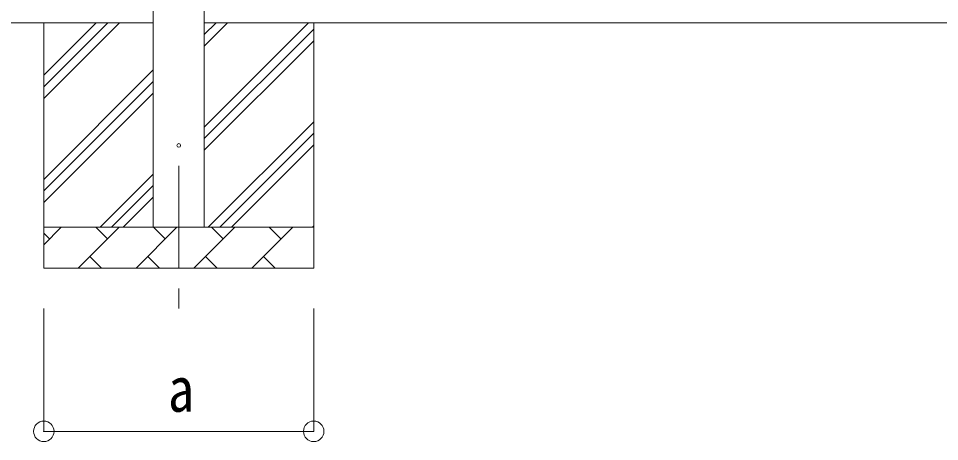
# Model space of a CAD drawing. Units: millimetres, scale not verified. Extents: x -88263 to 14131, y -29850 to 9646.
# Drawn here: x -11385 to -9133, y -813 to 221 of the extents above; entities that cross this region are included whole.
import ezdxf
from ezdxf.enums import TextEntityAlignment as Align

# ---------------------------------------------------------------- set-up
doc = ezdxf.new("R2010")
doc.units = ezdxf.units.MM
doc.header["$LTSCALE"] = 50
doc.header["$PDMODE"] = 32
doc.header["$PDSIZE"] = 50
doc.linetypes.add('CHAIN1', pattern=[8, 5, -1, 1, -1])
for name, color, linetype, lineweight in [('0-2_建具', 4, 'Continuous', 9), ('0-3_階段', 7, 'CHAIN1', 9), ('0-4_設備', 7, 'Continuous', 9), ('0-8_外構', 6, 'Continuous', 9)]:
    doc.layers.add(name, color=color, linetype=linetype, lineweight=lineweight)
doc.styles.add('ＭＳ ゴシック', font='')
doc.styles.get('ＭＳ ゴシック').set_extended_font_data('MS Gothic')

msp = doc.modelspace()

# ---------------------------------------------------------------- linework, layer by layer
at = {"layer": '0-2_建具'}
for p, q in [((-11055.84, -289.43), (-11055.84, 251.66)), ((-10930.84, 251.66), (-10930.84, -289.43))]:
    msp.add_line(p, q, dxfattribs=at)
msp.add_circle((-10993.34, -89.43), 4.5, dxfattribs=at)
at = {"layer": '0-3_階段'}
msp.add_line((-10993.34, -139.43), (-10993.34, -488.43), dxfattribs=at)
at = {"layer": '0-4_設備'}
for p, q in [((-11055.84, 210.57), (-12045.42, 210.57)), ((-11323.34, 210.57), (-11323.34, -389.43)), ((-11323.34, 25.52), (-11138.29, 210.57)), ((-11323.34, 53.8), (-11166.57, 210.57)), ((-11323.34, 82.09), (-11194.86, 210.57)), ((-3382.84, 210.57), (-10930.84, 210.57)), ((-10930.84, -44.53), (-10675.74, 210.57)), ((-10930.84, 153.46), (-10873.73, 210.57)), ((-10930.84, 181.75), (-10902.01, 210.57)), ((-10663.34, 210.57), (-10663.34, -389.43)), ((-10930.84, -72.81), (-10663.34, 194.69)), ((-10930.84, -101.1), (-10663.34, 166.4)), ((-11323.34, -172.47), (-11055.84, 95.03)), ((-11323.34, -200.75), (-11055.84, 66.75)), ((-11323.34, -229.04), (-11055.84, 38.46)), ((-10921.18, -289.43), (-10663.34, -31.59)), ((-10892.9, -289.43), (-10663.34, -59.87)), ((-10864.61, -289.43), (-10663.34, -88.16)), ((-11185.74, -289.43), (-11055.84, -159.53)), ((-11157.45, -289.43), (-11055.84, -187.81)), ((-11129.17, -289.43), (-11055.84, -216.1)), ((-11323.34, -289.43), (-10663.34, -289.43)), ((-11323.34, -332.32), (-11280.44, -289.43)), ((-11239.02, -389.43), (-11139.02, -289.43)), ((-11167.58, -317.98), (-11196.13, -289.43)), ((-11097.6, -389.43), (-10997.6, -289.43)), ((-11026.15, -317.98), (-11054.71, -289.43)), ((-10956.18, -389.43), (-10856.18, -289.43)), ((-10884.73, -317.98), (-10913.29, -289.43)), ((-10814.76, -389.43), (-10714.76, -289.43)), ((-10743.31, -317.98), (-10771.87, -289.43)), ((-10666.62, -289.43), (-10663.34, -286.15)), ((-11309, -317.98), (-11323.34, -303.64)), ((-11210.47, -360.88), (-11181.92, -389.43)), ((-11069.05, -360.88), (-11040.49, -389.43)), ((-10927.63, -360.88), (-10899.07, -389.43)), ((-10786.21, -360.88), (-10757.65, -389.43)), ((-10663.34, -389.43), (-11323.34, -389.43))]:
    msp.add_line(p, q, dxfattribs=at)
at = {"layer": '0-8_外構'}
for p, q in [((-11323.34, -788.43), (-11323.34, -488.43)), ((-10663.34, -788.43), (-10663.34, -488.43)), ((-11323.34, -788.43), (-10663.34, -788.43))]:
    msp.add_line(p, q, dxfattribs=at)
for p in [(-11323.34, -788.43), (-10663.34, -788.43)]:
    msp.add_point(p, dxfattribs=at)

# ---------------------------------------------------------------- texts
at = {"layer": '0-8_外構', "color": 7, "style": 'ＭＳ ゴシック', "width": 0.85}
msp.add_text('a', height=110, dxfattribs=at).set_placement((-11019.59, -773.43), align=Align.BOTTOM_LEFT)

doc.saveas('drawing.dxf')
